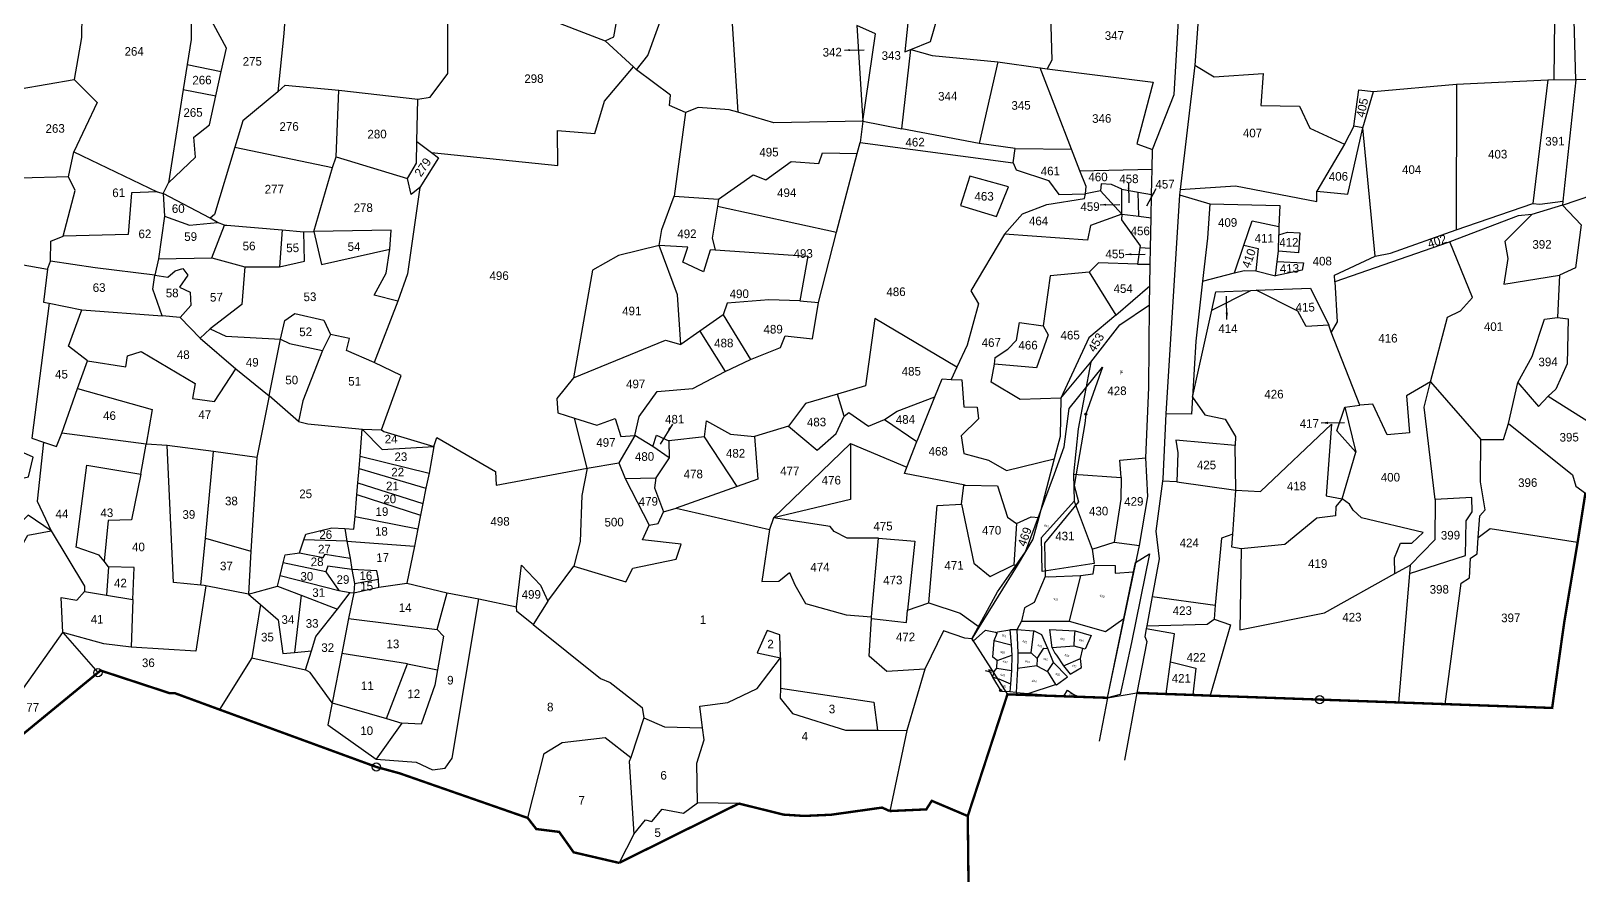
# Model space of a CAD drawing. Header units: metres. Extents: x 274536 to 279488, y 2074615 to 2078106.
# Drawn here: x 276534 to 277833, y 2075064 to 2075779 of the extents above; entities that cross this region are included whole.
import ezdxf
from ezdxf.enums import TextEntityAlignment as Align

# ---------------------------------------------------------------- set-up
doc = ezdxf.new("R2010")
doc.units = ezdxf.units.M
doc.linetypes.add('DIVIDE', pattern=[1.25, 0.5, -0.25, 0, -0.25, 0, -0.25])
for name, color, linetype in [('OFF', 1, 'Continuous'), ('POLY_PARCEL', 6, 'Continuous'), ('POLY_ROAD', 30, 'Continuous'), ('SYM_ARROW', 1, 'Continuous'), ('SYM_STONE', 1, 'Continuous'), ('TEXT_MAPOUT', 7, 'Continuous'), ('TEXT_PARCEL', 7, 'Continuous'), ('V_BOUND_LINE', 7, 'Continuous'), ('V_DIVIDE_LINE', 7, 'DIVIDE')]:
    doc.layers.add(name, color=color, linetype=linetype)
doc.styles.get("Standard").update_dxf_attribs({"font": 'simplex.shx'})
doc.styles.add('TEXT_MAP', font='', dxfattribs={"height": 1.8})
doc.styles.get('TEXT_MAP').set_extended_font_data('Kruti Dev 050')
doc.dimstyles.get("Standard").update_dxf_attribs({"dimtxt": 0.18, "dimasz": 0.18, "dimexe": 0.18, "dimexo": 0.0625, "dimgap": 0.09, "dimtad": 0, "dimtih": 1, "dimtoh": 1, "dimdec": 4, "dimzin": 0, "dimdsep": 46, "dimtxsty": 'Standard', "dimcen": 0.09, "dimadec": 0, "dimazin": 0, "dimtfac": 1, "dimtdec": 4, "dimtofl": 0, "dimtmove": 0, "dimatfit": 3, "dimfxl": 1, "dimtolj": 1, "dimtzin": 0, "dimarcsym": 0})

# ---------------------------------------------------------------- blocks, each defined once
blk = doc.blocks.new('STONE')
blk.add_circle((0, 0), 0.851)
blk = doc.blocks.new('TEXTARROW')
blk.add_leader([(0.04, -0.01), (8.68, -0.01)], dimstyle='Standard', override={"dimtxt": 2.5, "dimasz": 2.5, "dimexe": 1.25, "dimexo": 0.625, "dimgap": 0.625, "dimtad": 1, "dimtih": 0, "dimtoh": 0, "dimzin": 8, "dimcen": 2.5, "dimtofl": 1})

msp = doc.modelspace()

# ---------------------------------------------------------------- linework, layer by layer
at = {"layer": 'OFF'}
for points in [[(277461.1, 2075333.1), (277473, 2075340.5)], [(277426.6, 2075330.9), (277444.2, 2075330.5)], [(277361.6, 2075276.5), (277355.6, 2075276.7)], [(277437.7, 2075219.6), (277462.2, 2075223.7)], [(277448.4, 2075222.4), (277437.7, 2075219.6)]]:
    msp.add_lwpolyline(points, dxfattribs=at)
at = {"layer": 'POLY_PARCEL'}
for points in [[(277830.6, 2075738), (277826.4, 2075888.1), (277810.3, 2075924.8), (277811.7, 2075929.3)], [(278004.1, 2075897.7), (277987.8, 2075823.3), (277971.6, 2075821.5), (277982.6, 2075741.3), (277830.6, 2075738)], [(277272.6, 2075763.5), (277289, 2075770.1), (277294.6, 2075789.5), (277308, 2075792.4), (277311.3, 2075802.1), (277262.3, 2075853.5), (277275.6, 2075892.8)], [(276654.6, 2075871.7), (276653, 2075811), (276660.5, 2075789.7), (276668.8, 2075787.1), (276668.7, 2075771.9), (276665.4, 2075750.9)], [(276758, 2075883.5), (276747, 2075785.1), (276746.7, 2075776.8), (276741.6, 2075727.8)], [(277178.7, 2075879.8), (277194, 2075870.4), (277172.1, 2075828.7), (277162.2, 2075821.4), (277141.8, 2075825.2), (277122.2, 2075793.9), (277127.5, 2075710.8)], [(277387.5, 2075869.5), (277390.8, 2075754.5), (277387.1, 2075747.2)], [(277016.3, 2075770.6), (277023.5, 2075774.1), (277027.3, 2075795.9), (277033.2, 2075817.4), (277046, 2075843.8), (277045.9, 2075847.5)], [(277042.5, 2075746.5), (277052, 2075758.3), (277065.9, 2075797.1), (277083.9, 2075844.8)], [(277681.8, 2075839.8), (277813.2, 2075839.8), (277812.2, 2075738.4)], [(277235.5, 2075819), (277271.7, 2075801.9), (277267.7, 2075761.5), (277272.6, 2075763.5)], [(276694.1, 2075745), (276698.5, 2075764.6), (276675.5, 2075807.2)], [(276858.9, 2075721.9), (276869.3, 2075723.4), (276884.2, 2075743.3), (276884.1, 2075810.2)], [(276884.1, 2075810.2), (276960.3, 2075792.3), (277016.3, 2075770.6)], [(276577.2, 2075793.1), (276576.8, 2075773.4), (276570.8, 2075738.4)], [(277232.3, 2075703.2), (277243, 2075776.5), (277227.4, 2075783.5)], [(277227.4, 2075783.5), (277232.3, 2075703.2)], [(277040, 2075748.8), (277016.3, 2075770.6)], [(277265.2, 2075696.8), (277272.6, 2075763.5)], [(277272.6, 2075763.5), (277290.5, 2075758.5), (277345.5, 2075753.1)], [(276665.4, 2075750.9), (276662.1, 2075729.8)], [(276665.4, 2075750.9), (276694.1, 2075745)], [(276689.6, 2075724.5), (276694.1, 2075745)], [(276870.5, 2075677.1), (276976.6, 2075666.2), (276976.2, 2075695.5), (277007.6, 2075693.1), (277015.5, 2075720.1), (277040, 2075748.8)], [(277042.5, 2075746.5), (277040, 2075748.8)], [(277083.7, 2075710.5), (277070.2, 2075716.5), (277071.1, 2075725.2), (277042.5, 2075746.5)], [(277345.5, 2075753.1), (277329.9, 2075684.6)], [(277345.5, 2075753.1), (277381.1, 2075748)], [(277381.1, 2075748), (277387.1, 2075747.2)], [(277407.3, 2075679.9), (277381.1, 2075748)], [(277387.1, 2075747.2), (277475.9, 2075736), (277462.2, 2075684.4), (277475.3, 2075679.5)], [(277510.8, 2075750.3), (277527.1, 2075740.5), (277568.2, 2075743.3), (277566.4, 2075716.6), (277598.7, 2075715.9), (277607.5, 2075697.5), (277636.4, 2075684.1)], [(276525.2, 2075715.3), (276525.4, 2075730.5), (276570.8, 2075738.4)], [(276570.8, 2075738.4), (276590, 2075719), (276570.3, 2075677.7)], [(276662.1, 2075729.8), (276649.7, 2075651.5)], [(276662.1, 2075729.8), (276689.6, 2075724.5)], [(276741.6, 2075727.8), (276712.2, 2075703.7), (276705.5, 2075681.6)], [(276741.6, 2075727.8), (276747.7, 2075733.4), (276792.6, 2075729.2)], [(276790.6, 2075673.4), (276792.6, 2075729.2)], [(276792.6, 2075729.2), (276858.9, 2075721.9)], [(277644.4, 2075699.1), (277648.4, 2075729.5), (277660.7, 2075728.2)], [(277651.8, 2075697.7), (277660.7, 2075728.2)], [(277660.7, 2075728.2), (277730.4, 2075734.4)], [(277730.4, 2075734.4), (277730.3, 2075612.3)], [(277730.4, 2075734.4), (277807.2, 2075738.1)], [(277807.2, 2075738.1), (277794.6, 2075634.4)], [(277807.2, 2075738.1), (277812.2, 2075738.4)], [(277812.2, 2075738.4), (277830.6, 2075738)], [(277830.6, 2075738), (277819.7, 2075636.1)], [(276649.7, 2075651.5), (276672.5, 2075673.2), (276671.2, 2075689.8), (276684.2, 2075700.3), (276689.6, 2075724.5)], [(276858.3, 2075686.2), (276858.9, 2075721.9)], [(277083.7, 2075710.5), (277074, 2075640.5)], [(277127.5, 2075710.8), (277120.3, 2075712.7), (277094.3, 2075714.8), (277083.7, 2075710.5)], [(277232.3, 2075703.2), (277157.8, 2075701.8), (277127.5, 2075710.8)], [(277232.3, 2075703.2), (277230.1, 2075685.3)], [(277232.3, 2075703.2), (277265.2, 2075696.8)], [(277329.9, 2075684.6), (277265.2, 2075696.8)], [(277613.2, 2075644.5), (277639.3, 2075642.2), (277651.8, 2075697.7)], [(277644.4, 2075699.1), (277636.4, 2075684.1)], [(277651.8, 2075697.7), (277644.4, 2075699.1)], [(277662.3, 2075590.2), (277651.8, 2075697.7)], [(276566, 2075656.7), (276570.3, 2075677.7)], [(276570.3, 2075677.7), (276640.3, 2075644), (276645.4, 2075642.7)], [(276705.5, 2075681.6), (276688.4, 2075625.1), (276684.7, 2075622)], [(276705.5, 2075681.6), (276787.3, 2075664.4)], [(276850.2, 2075655.3), (276857.9, 2075668.2), (276858.3, 2075686.2)], [(276858.3, 2075686.2), (276870.5, 2075677.1)], [(276870.5, 2075677.1), (276876.4, 2075672.7), (276860.6, 2075647.6)], [(277111.3, 2075638), (277140.3, 2075658.4), (277151.1, 2075654), (277172.3, 2075669.5), (277195.4, 2075667.8), (277198.4, 2075676.8), (277227.7, 2075676.2)], [(277210.2, 2075610.3), (277227.7, 2075676.2)], [(277227.7, 2075676.2), (277230.1, 2075685.3)], [(277230.1, 2075685.3), (277358.4, 2075668.4)], [(277360.3, 2075680.5), (277329.9, 2075684.6)], [(277358.4, 2075668.4), (277360.3, 2075680.5)], [(277360.3, 2075680.5), (277407.3, 2075679.9)], [(277414.5, 2075661.6), (277407.3, 2075679.9)], [(277636.4, 2075684.1), (277613.2, 2075644.5)], [(276771.7, 2075610.8), (276787.3, 2075664.4)], [(276787.3, 2075664.4), (276790.6, 2075673.4)], [(276790.6, 2075673.4), (276850.2, 2075655.3)], [(277358.4, 2075668.4), (277361.1, 2075662.4), (277388.1, 2075653.5), (277396.9, 2075641.9), (277419.3, 2075642.5)], [(277414.5, 2075661.6), (277475, 2075663)], [(276566, 2075656.7), (276525.3, 2075655.4), (276514.9, 2075659.6)], [(276561.3, 2075606.9), (276571.6, 2075645.1), (276566, 2075656.7)], [(276645.4, 2075642.7), (276649.7, 2075651.5)], [(276860.6, 2075647.6), (276853.4, 2075641.7), (276850.2, 2075655.3)], [(277322, 2075657.1), (277314.4, 2075632.5), (277344.6, 2075623.3), (277354.6, 2075648.2), (277322, 2075657.1)], [(277419.3, 2075642.5), (277419.6, 2075648.4), (277414.5, 2075661.6)], [(277441, 2075650.1), (277432.3, 2075650.7), (277431.7, 2075644.8)], [(277449.6, 2075646.4), (277441, 2075650.1)], [(277819.4, 2075632.8), (277895.7, 2075658.8)], [(276640.3, 2075644), (276618.7, 2075643.2), (276616.1, 2075608.3), (276561.3, 2075606.9)], [(276684.7, 2075622), (276645.4, 2075642.7)], [(276645.4, 2075642.7), (276646.4, 2075623.5)], [(276860.6, 2075647.6), (276850.4, 2075575.2), (276842.1, 2075552.3)], [(277061.5, 2075599), (277063.7, 2075612.5), (277074, 2075640.5)], [(277074, 2075640.5), (277111.3, 2075638)], [(277111.3, 2075638), (277110.3, 2075632.1)], [(277351.1, 2075608.5), (277366.4, 2075625.6), (277386.7, 2075633.5), (277418.3, 2075638.4), (277419.3, 2075642.5)], [(277431.7, 2075644.8), (277419.3, 2075642.5)], [(277431.7, 2075644.8), (277449.6, 2075625.4)], [(277449.6, 2075646.4), (277463.5, 2075643.8)], [(277449.6, 2075625.4), (277449.6, 2075646.4)], [(277463.5, 2075643.8), (277474.6, 2075641.7)], [(277463.8, 2075623.6), (277463.5, 2075643.8)], [(277498.1, 2075641.4), (277523.4, 2075633.9)], [(277498.7, 2075646), (277545.1, 2075649), (277613.2, 2075635.9), (277613.2, 2075644.5)], [(277110.3, 2075632.1), (277105.9, 2075605.1), (277108.4, 2075595.5)], [(277110.3, 2075632.1), (277210.2, 2075610.3)], [(277449.6, 2075625.4), (277423.5, 2075615.7), (277420.9, 2075603.6), (277351.1, 2075608.5)], [(277449.6, 2075625.4), (277449.3, 2075620.6), (277465.1, 2075598.7), (277464.9, 2075597.4)], [(277449.6, 2075625.4), (277463.8, 2075623.6)], [(277523.4, 2075633.9), (277521.6, 2075605.1), (277517.4, 2075569.2)], [(277523.4, 2075633.9), (277582.1, 2075632.5), (277581.5, 2075614.9)], [(277793.6, 2075625.1), (277782.1, 2075623.8), (277724.8, 2075602)], [(277730.3, 2075612.3), (277794.6, 2075634.4)], [(277793.6, 2075625.1), (277770.9, 2075602.3), (277773.4, 2075588.2), (277770.3, 2075566.7), (277817, 2075574.2)], [(277819.4, 2075632.8), (277793.6, 2075625.1)], [(277794.6, 2075634.4), (277800.5, 2075633.7), (277819.7, 2075636.1)], [(277819.4, 2075632.8), (277835.1, 2075616.4), (277830.4, 2075580.3), (277817, 2075574.2)], [(277819.7, 2075636.1), (277819.4, 2075632.8)], [(276646.4, 2075623.5), (276641.4, 2075587.9)], [(276646.4, 2075623.5), (276667.5, 2075616.2), (276690.8, 2075618.4)], [(276690.8, 2075618.4), (276684.7, 2075622)], [(276686.2, 2075588.6), (276696.7, 2075616)], [(276696.7, 2075616), (276690.8, 2075618.4)], [(276696.7, 2075616), (276698.8, 2075616.2), (276745.3, 2075612.3)], [(276745.3, 2075612.3), (276742.9, 2075581.2)], [(276745.3, 2075612.3), (276763.3, 2075610.5)], [(276835.6, 2075596), (276836.6, 2075611.8), (276771.7, 2075610.8)], [(277463.8, 2075623.6), (277474.2, 2075622.2)], [(277552, 2075599.3), (277558.9, 2075619.8), (277581.5, 2075614.9)], [(277581.5, 2075614.9), (277581.3, 2075608)], [(277662.3, 2075590.2), (277675.2, 2075592.6), (277730.3, 2075612.3)], [(276550.9, 2075586), (276551.2, 2075602.7), (276561.3, 2075606.9)], [(276742.9, 2075581.2), (276763.9, 2075586), (276763.3, 2075610.5)], [(276763.3, 2075610.5), (276771.7, 2075610.8)], [(276771.7, 2075610.8), (276778.2, 2075583.1), (276835.6, 2075596)], [(277061.5, 2075599), (277027.4, 2075590.7), (277005.5, 2075578.4), (276989.5, 2075488.1)], [(277079.6, 2075515.9), (277076.9, 2075557.6), (277061.5, 2075599)], [(277108.4, 2075595.5), (277104.3, 2075595.1), (277098.7, 2075576.8), (277081.3, 2075585.1), (277085.6, 2075597.6), (277061.5, 2075599)], [(277195.1, 2075551.2), (277210.2, 2075610.3)], [(277351.1, 2075608.5), (277323.1, 2075561.1), (277329.4, 2075550.1), (277319.9, 2075515.5), (277311.3, 2075497.1)], [(277544.2, 2075576), (277552, 2075599.3)], [(277552, 2075599.3), (277564, 2075596.4), (277562.1, 2075577.9)], [(277581.3, 2075608), (277588.7, 2075610.3), (277599.1, 2075609.7), (277597.8, 2075593), (277581.1, 2075594.3)], [(277581.1, 2075594.3), (277581.3, 2075608)], [(277724.8, 2075602), (277723.4, 2075601.5), (277628.4, 2075568.6)], [(277708.7, 2075484.8), (277722.8, 2075538.9), (277733.9, 2075544.2), (277743.8, 2075555.5), (277724.8, 2075602)], [(276548.4, 2075579.2), (276550.9, 2075586)], [(276638.4, 2075574.1), (276588.3, 2075580.2), (276550.9, 2075586)], [(276641.4, 2075587.9), (276638.4, 2075574.1)], [(276641.4, 2075587.9), (276686.2, 2075588.6)], [(276686.2, 2075588.6), (276713.9, 2075581.1)], [(276842.1, 2075552.3), (276822.4, 2075557.5), (276832.5, 2075575.9), (276835.6, 2075596)], [(277108.4, 2075595.5), (277186.1, 2075590.1), (277179.4, 2075552.5)], [(277464.9, 2075597.4), (277462.9, 2075583.5)], [(277464.9, 2075597.4), (277473.7, 2075596.8)], [(277580, 2075585.5), (277602.1, 2075584.4), (277601, 2075578.4), (277578.5, 2075573.6)], [(277578.5, 2075573.6), (277580, 2075585.5)], [(277580, 2075585.5), (277581.1, 2075594.3)], [(277628.4, 2075568.6), (277628, 2075574.2), (277662.3, 2075590.2)], [(276524.9, 2075583.4), (276548.4, 2075579.2)], [(276548.4, 2075579.2), (276544.8, 2075551.6), (276549.7, 2075550.6)], [(276644.5, 2075540.1), (276636.6, 2075562.4), (276638.4, 2075574.1)], [(276638.4, 2075574.1), (276649.2, 2075572.6), (276655.3, 2075577.9), (276661.8, 2075579.7), (276666.1, 2075574.2), (276659, 2075564.1), (276668, 2075559.8), (276668.5, 2075548.8), (276659.7, 2075538.6)], [(276713.9, 2075581.1), (276711.3, 2075549.4), (276684.7, 2075529)], [(276713.9, 2075581.1), (276742.9, 2075581.2)], [(277422.3, 2075576.7), (277389.6, 2075573.5), (277383.6, 2075531.7)], [(277462.9, 2075583.5), (277430.1, 2075584.4), (277422.3, 2075576.7)], [(277422.3, 2075576.7), (277444.6, 2075540.5)], [(277462.9, 2075583.5), (277473.5, 2075583.3)], [(277517.4, 2075569.2), (277544.2, 2075576)], [(277544.2, 2075576), (277552.4, 2075578.1), (277562.1, 2075577.9)], [(277562.1, 2075577.9), (277578.5, 2075573.6)], [(277817, 2075574.2), (277815.1, 2075538.5)], [(277444.6, 2075540.5), (277473.2, 2075565.3)], [(277517.4, 2075569.2), (277511.7, 2075518.9), (277508.9, 2075471.7)], [(277525.1, 2075544.8), (277557.8, 2075561.4)], [(277525.1, 2075544.8), (277528.5, 2075560.3), (277557.8, 2075561.4)], [(277557.8, 2075561.4), (277562.3, 2075561.6)], [(277562.3, 2075561.6), (277607.9, 2075563.3), (277623.2, 2075532.3)], [(277623.2, 2075532.3), (277604.3, 2075531), (277597.4, 2075543.9), (277562.3, 2075561.6)], [(277628.4, 2075568.6), (277630.2, 2075535), (277625.2, 2075526.4)], [(276549.7, 2075550.6), (276535.2, 2075437.3), (276545, 2075434.1)], [(276549.7, 2075550.6), (276577.1, 2075545.1)], [(276842.1, 2075552.3), (276822.4, 2075500.9)], [(277179.4, 2075552.5), (277153.5, 2075553.5), (277118.4, 2075550.6), (277115.1, 2075540.9)], [(277138.1, 2075503.5), (277163.2, 2075513.5), (277167.2, 2075523.2), (277190, 2075520.8), (277195.1, 2075551.2)], [(277179.4, 2075552.5), (277195.1, 2075551.2)], [(277423.7, 2075501.1), (277448.1, 2075532.4), (277472.9, 2075549.3)], [(276581.8, 2075502.4), (276565.8, 2075514.5), (276577.1, 2075545.1)], [(276577.1, 2075545.1), (276644.5, 2075540.1)], [(276659.7, 2075538.6), (276644.5, 2075540.1)], [(276676.5, 2075521.3), (276659.7, 2075538.6)], [(276743.8, 2075520.5), (276747.3, 2075536.1), (276755.9, 2075542), (276780.1, 2075536.5), (276785.8, 2075524.5)], [(277115.1, 2075540.9), (277095.5, 2075527.2)], [(277115.1, 2075540.9), (277138.1, 2075503.5)], [(277311.3, 2075497.1), (277242.3, 2075537.9), (277234.5, 2075481.2), (277211.2, 2075474.3)], [(277342.7, 2075499.6), (277343.3, 2075505.1), (277353.9, 2075512.1), (277361.4, 2075519.5), (277363.9, 2075534.4), (277383.6, 2075531.7)], [(277444.6, 2075540.5), (277422, 2075521.7), (277398.6, 2075471.1)], [(277508.9, 2075471.7), (277525.1, 2075544.8)], [(277781.9, 2075484.1), (277793.8, 2075505.8), (277804.2, 2075537.1), (277815.1, 2075538.5)], [(277815.1, 2075538.5), (277824.2, 2075537.4), (277823.2, 2075499.8), (277813.9, 2075478.6), (277807.3, 2075472.6)], [(276684.7, 2075529), (276676.5, 2075521.3)], [(276676.5, 2075521.3), (276706.2, 2075495.5)], [(276684.7, 2075529), (276697.8, 2075523), (276743.8, 2075520.5)], [(276734.4, 2075472.8), (276743.8, 2075520.5)], [(276743.8, 2075520.5), (276751.4, 2075516.8), (276779.1, 2075511)], [(276785.8, 2075524.5), (276779.1, 2075511)], [(276822.4, 2075500.9), (276799.1, 2075510.9), (276801.7, 2075521), (276785.8, 2075524.5)], [(277095.5, 2075527.2), (277079.6, 2075515.9)], [(277095.5, 2075527.2), (277116.9, 2075493.2)], [(277383.6, 2075531.7), (277387.9, 2075524), (277378.2, 2075496.3), (277342.7, 2075499.6)], [(277625.2, 2075526.4), (277623.2, 2075532.3)], [(277649.4, 2075465), (277625.2, 2075526.4)], [(276581.8, 2075502.4), (276614, 2075497.3), (276615.3, 2075506.6), (276626.9, 2075510.2), (276672.2, 2075483.3), (276669.9, 2075470.8), (276688.3, 2075468.3), (276706.2, 2075495.5)], [(276779.1, 2075511), (276762.4, 2075468.7), (276758.9, 2075451.4)], [(276989.5, 2075488.1), (277066.7, 2075519.6), (277079.6, 2075515.9)], [(276573.6, 2075479.2), (276581.8, 2075502.4)], [(276706.2, 2075495.5), (276734.4, 2075472.8)], [(276828.4, 2075444.5), (276844.9, 2075489.9), (276822.4, 2075500.9)], [(277116.9, 2075493.2), (277138.1, 2075503.5)], [(277311.3, 2075497.1), (277306.5, 2075486.7)], [(277398.6, 2075471.1), (277364.5, 2075469.9), (277340.1, 2075484.4), (277342.7, 2075499.6)], [(277405.6, 2075462.3), (277433.5, 2075497), (277419.5, 2075457.5), (277418.7, 2075449.8), (277409.8, 2075397.8), (277413.2, 2075384), (277384.7, 2075349.4), (277385.4, 2075321.4)], [(277398.6, 2075471.1), (277423.7, 2075501.1)], [(277423.7, 2075501.1), (277413.1, 2075445.3), (277409.2, 2075407.3)], [(276989.5, 2075488.1), (276975.6, 2075470.7), (276976.5, 2075458.6), (276990.4, 2075454.3)], [(277041, 2075439.7), (277044.6, 2075455.6), (277059.8, 2075476.5), (277089.8, 2075479), (277116.9, 2075493.2)], [(277292.9, 2075472), (277298.9, 2075487.1), (277306.5, 2075486.7)], [(277306.5, 2075486.7), (277315.5, 2075486.3), (277317.2, 2075463.6), (277328.2, 2075463.4), (277329.4, 2075453.7), (277314.8, 2075439.4), (277317.1, 2075424.6), (277337.8, 2075419), (277352.8, 2075410.3), (277393, 2075420.2)], [(277708.7, 2075484.8), (277688.4, 2075473), (277691.1, 2075441.8), (277672.2, 2075440.1), (277660.3, 2075465.9), (277649.4, 2075465)], [(277712.6, 2075385.9), (277703.4, 2075463.5), (277708.7, 2075484.8)], [(277708.7, 2075484.8), (277750.9, 2075436.4)], [(277774.1, 2075449.7), (277781.9, 2075484.1)], [(277781.9, 2075484.1), (277799.3, 2075463.9), (277807.3, 2075472.6)], [(276560.3, 2075441.7), (276573.6, 2075479.2)], [(276573.6, 2075479.2), (276636.2, 2075461.4), (276631, 2075432.5)], [(276734.4, 2075472.8), (276723.8, 2075421.3)], [(276758.9, 2075451.4), (276734.4, 2075472.8)], [(277211.2, 2075474.3), (277184.3, 2075466.4), (277170, 2075447.4)], [(277216.8, 2075456), (277211.2, 2075474.3)], [(277250.6, 2075453), (277261.2, 2075460), (277292.9, 2075472)], [(277277.8, 2075434.5), (277278.3, 2075435.8), (277292.9, 2075472)], [(277398.6, 2075471.1), (277397.9, 2075438.8), (277393, 2075420.2)], [(277508.9, 2075471.7), (277508.1, 2075457.6), (277486.5, 2075457.8)], [(277508.9, 2075471.7), (277519.2, 2075456.9), (277536.3, 2075453.4), (277545.1, 2075438.7), (277544.8, 2075431.2)], [(277807.3, 2075472.6), (277876.2, 2075429.2)], [(276551.3, 2075359.6), (276532, 2075372.8), (276520.9, 2075361.8), (276515.3, 2075362.1), (276516.4, 2075365.9), (276520.4, 2075374.2), (276518.9, 2075401.8), (276532.3, 2075405), (276536.2, 2075421.5), (276520.7, 2075428.4), (276510.2, 2075462.1)], [(277170, 2075447.4), (277194.1, 2075427.4), (277210.1, 2075441.4), (277216.8, 2075456)], [(277216.8, 2075456), (277220.5, 2075458.8), (277237.2, 2075447.6), (277250.6, 2075453)], [(277324.9, 2075267), (277323.7, 2075269.2), (277345.4, 2075308.6), (277368.9, 2075342.1), (277393.2, 2075407.6), (277401.3, 2075430.2), (277405.6, 2075462.3)], [(277645.9, 2075425.6), (277630, 2075443.6), (277636.8, 2075463.3)], [(277636.8, 2075463.3), (277649.4, 2075465)], [(277636.8, 2075463.3), (277645.9, 2075425.6)], [(276758.9, 2075451.4), (276766.8, 2075449.4), (276812.4, 2075444.9)], [(276810.5, 2075422.2), (276812.4, 2075444.9)], [(276812.4, 2075444.9), (276829, 2075428), (276872.3, 2075430.4)], [(276812.4, 2075444.9), (276828.4, 2075444.5)], [(276828.4, 2075444.5), (276830.6, 2075443), (276872.3, 2075430.4)], [(276990.4, 2075454.3), (277009.1, 2075448.4), (277024.5, 2075453.8), (277029.2, 2075438.7), (277041, 2075439.7)], [(277001.2, 2075412.2), (276990.4, 2075454.3)], [(277099.4, 2075438.5), (277101.2, 2075451.9), (277121.4, 2075440.8), (277141.4, 2075438.7)], [(277170, 2075447.4), (277141.4, 2075438.7)], [(277250.6, 2075453), (277277.8, 2075434.5)], [(277545.3, 2075393.8), (277566.1, 2075392.6), (277625.5, 2075449.1), (277621.1, 2075388.9), (277634.5, 2075386.5)], [(277750.9, 2075436.4), (277769.9, 2075436.3), (277774.1, 2075449.7)], [(277774.1, 2075449.7), (277827.8, 2075406.7), (277830.6, 2075397), (277838.6, 2075391.4)], [(276545, 2075434.1), (276539.7, 2075384.5), (276551.3, 2075359.6)], [(276545, 2075434.1), (276555.9, 2075430.5), (276560.3, 2075441.7)], [(276631, 2075432.5), (276560.3, 2075441.7)], [(276626.6, 2075407.1), (276631, 2075432.5)], [(276648.8, 2075431.3), (276631, 2075432.5)], [(276677, 2075314.1), (276653.9, 2075316.2), (276648.8, 2075431.3)], [(276687.7, 2075426.3), (276648.8, 2075431.3)], [(276872.3, 2075430.4), (276868.4, 2075408.1)], [(276872.3, 2075430.4), (276874.9, 2075438), (276924.3, 2075409.4), (276924.8, 2075398), (277001.2, 2075412.2)], [(277041, 2075439.7), (277027.6, 2075416.8)], [(277056.3, 2075430.3), (277041, 2075439.7)], [(277056.3, 2075430.3), (277059.3, 2075440), (277069.7, 2075435.3)], [(277069.9, 2075420.8), (277056.3, 2075430.3)], [(277099.4, 2075438.5), (277069.7, 2075435.3)], [(277069.7, 2075435.3), (277069.9, 2075420.8)], [(277126.9, 2075396.8), (277099.4, 2075438.5)], [(277141.4, 2075438.7), (277144.4, 2075402.9), (277126.9, 2075396.8)], [(277221.9, 2075432.9), (277221.9, 2075386), (277157.3, 2075370.5)], [(277157.3, 2075370.5), (277221.9, 2075432.9)], [(277221.9, 2075432.9), (277269.4, 2075413)], [(277269.4, 2075413), (277277.8, 2075434.5)], [(277544.8, 2075431.2), (277495, 2075435.7), (277496.6, 2075425), (277495.9, 2075400.9)], [(277545.3, 2075393.8), (277544.8, 2075431.2)], [(277748.7, 2075354.2), (277750, 2075372.2), (277754.4, 2075377.4), (277750.7, 2075400.7), (277750.9, 2075436.4)], [(276680.8, 2075353.6), (276687.7, 2075426.3)], [(276723.8, 2075421.3), (276687.7, 2075426.3)], [(276723.8, 2075421.3), (276719, 2075342.6)], [(276809.7, 2075411.9), (276810.5, 2075422.2)], [(276810.5, 2075422.2), (276868.4, 2075408.1)], [(277001.2, 2075412.2), (277027.6, 2075416.8)], [(277027.6, 2075416.8), (277032.9, 2075403.7)], [(277069.9, 2075420.8), (277058.8, 2075404.1)], [(277393, 2075420.2), (277379.9, 2075370.9)], [(277449.2, 2075404.4), (277448, 2075418.9), (277469.9, 2075420.8)], [(277634.5, 2075386.5), (277645.9, 2075425.6)], [(276595.7, 2075334.1), (276591.6, 2075339.3), (276572.4, 2075346.1), (276581.2, 2075414.7), (276626.6, 2075407.1)], [(276626.6, 2075407.1), (276618.9, 2075368.8), (276599.1, 2075368.2), (276595.7, 2075334.1)], [(276808.7, 2075399.8), (276809.7, 2075411.9)], [(276809.7, 2075411.9), (276865.8, 2075395.5)], [(276868.4, 2075408.1), (276865.8, 2075395.5)], [(277001.2, 2075412.2), (276996.6, 2075389.4), (276995.1, 2075350.7), (276989.9, 2075330)], [(277032.9, 2075403.7), (277058.8, 2075404.1)], [(277032.9, 2075403.7), (277053.1, 2075364.4)], [(277058.8, 2075404.1), (277057.5, 2075395.8), (277065.1, 2075375.6)], [(277318.1, 2075398), (277267.3, 2075407.7), (277269.4, 2075413)], [(277409.2, 2075407.3), (277449.2, 2075404.4)], [(277409.2, 2075407.3), (277409.8, 2075384.5)], [(277449.2, 2075404.4), (277448.8, 2075386.1), (277443.1, 2075350.2)], [(276806.3, 2075371.6), (276807.8, 2075390.1)], [(276807.8, 2075390.1), (276808.7, 2075399.8)], [(276807.8, 2075390.1), (276861.3, 2075372.8)], [(276808.7, 2075399.8), (276863.3, 2075382.7)], [(276865.8, 2075395.5), (276863.3, 2075382.7)], [(277126.9, 2075396.8), (277075.7, 2075378.8)], [(277315.2, 2075382), (277317.1, 2075398), (277318.1, 2075398)], [(277318.1, 2075398), (277345.4, 2075397.4), (277353.7, 2075371), (277361.3, 2075365.9)], [(277495.9, 2075400.9), (277483.7, 2075401.3)], [(277495.9, 2075400.9), (277545.3, 2075393.8)], [(277542.7, 2075356.9), (277545.3, 2075393.8)], [(276863.3, 2075382.7), (276861.3, 2075372.8)], [(277065.1, 2075375.6), (277075.7, 2075378.8)], [(277075.7, 2075378.8), (277154, 2075360.8)], [(277287.7, 2075299.2), (277294.8, 2075381), (277315.2, 2075382)], [(277315.2, 2075382), (277325.5, 2075332.5), (277339.1, 2075321.3), (277359, 2075331.2)], [(277424.9, 2075344.4), (277426.4, 2075332.4), (277382.7, 2075325.5), (277382.3, 2075354.2), (277409.8, 2075384.5)], [(277409.8, 2075384.5), (277424.9, 2075344.4)], [(277634.5, 2075386.5), (277629.1, 2075380.1), (277628.8, 2075372.3), (277613.2, 2075370.2), (277586.4, 2075348.3), (277549.7, 2075344.5)], [(277678.6, 2075323.9), (277678.4, 2075336.9), (277683.4, 2075349.2), (277693.1, 2075349.4), (277702.6, 2075358.4), (277650.8, 2075370.6), (277643.7, 2075376.9), (277640.6, 2075382), (277634.5, 2075386.5)], [(277690.9, 2075323.9), (277738.1, 2075339.1), (277738.5, 2075368.1), (277743.6, 2075375.6), (277743.4, 2075387.5), (277712.6, 2075385.9)], [(277712.6, 2075385.9), (277712.4, 2075352.2), (277691.5, 2075331)], [(276797.8, 2075361.6), (276805.4, 2075361.1), (276806.3, 2075371.6)], [(276806.3, 2075371.6), (276859, 2075361.3)], [(276861.3, 2075372.8), (276859, 2075361.3)], [(276989.9, 2075330), (277033.5, 2075316.8), (277039.3, 2075328.3), (277075.7, 2075336), (277080, 2075348.5), (277047.5, 2075352.2), (277053.1, 2075364.4)], [(277053.1, 2075364.4), (277060.7, 2075365.8), (277065.1, 2075375.6)], [(277157.3, 2075370.5), (277154, 2075360.8)], [(277245.5, 2075353.4), (277219.3, 2075353.4), (277208.2, 2075359.1), (277205, 2075363.2), (277157.3, 2075370.5)], [(277361.3, 2075365.9), (277359, 2075331.2)], [(277361.3, 2075365.9), (277373.7, 2075371.3), (277379.9, 2075370.9)], [(277379.9, 2075370.9), (277375, 2075352.6), (277361.8, 2075330.7)], [(276528.2, 2075349.6), (276531.9, 2075356), (276551.3, 2075359.6)], [(276551.3, 2075359.6), (276579.2, 2075313.3), (276579.3, 2075308.9)], [(276677, 2075314.1), (276680.8, 2075353.6)], [(276680.8, 2075353.6), (276719, 2075342.6)], [(276759.7, 2075341.1), (276763.4, 2075352)], [(276763.4, 2075352), (276765.1, 2075356.8), (276786.8, 2075362.3), (276797.8, 2075361.6)], [(276799.3, 2075351.1), (276763.4, 2075352)], [(276797.8, 2075361.6), (276799.3, 2075351.1)], [(276859, 2075361.3), (276856.1, 2075346.7)], [(277154, 2075360.8), (277147.7, 2075317.2), (277161.8, 2075317.4), (277170.7, 2075324.8), (277175.2, 2075314.4)], [(277239.7, 2075287.4), (277245.5, 2075353.4)], [(277245.5, 2075353.4), (277275.9, 2075351.1), (277269.8, 2075293.1)], [(277542.7, 2075356.9), (277533.3, 2075353.5), (277528.1, 2075297.2)], [(277549.7, 2075344.5), (277541.9, 2075345.9), (277542.7, 2075356.9)], [(277721, 2075214.3), (277734.4, 2075315.7), (277741.4, 2075320.3), (277742.3, 2075336.6), (277747.8, 2075340.4), (277748.7, 2075354.2)], [(277748.7, 2075354.2), (277758.6, 2075361.7), (277832.1, 2075350.2)], [(276719, 2075342.6), (276716.8, 2075306.4)], [(276746, 2075332.7), (276747.7, 2075339.6), (276759.7, 2075341.1)], [(276759.7, 2075341.1), (276779.5, 2075337.3), (276781.2, 2075340.1), (276802.3, 2075336.7)], [(276799.3, 2075351.1), (276856.1, 2075346.7)], [(276799.3, 2075351.1), (276802.3, 2075336.7)], [(276856.1, 2075346.7), (276849.9, 2075315.9), (276883.7, 2075307.7)], [(277424.9, 2075344.4), (277443.1, 2075350.2)], [(277443.1, 2075350.2), (277464.4, 2075347.5)], [(277549.7, 2075344.5), (277548.8, 2075276.7), (277619.8, 2075291), (277678.6, 2075323.9)], [(276599.4, 2075329.5), (276595.7, 2075334.1)], [(276599.4, 2075329.5), (276597.7, 2075305.8)], [(276619.8, 2075302.2), (276621.1, 2075328.8), (276599.4, 2075329.5)], [(276743.4, 2075322.3), (276746, 2075332.7)], [(276781.8, 2075325.3), (276746, 2075332.7)], [(276803.7, 2075327.3), (276783.4, 2075330.1), (276781.8, 2075325.3)], [(276781.8, 2075325.3), (276792.6, 2075309.6)], [(276802.3, 2075336.7), (276803.7, 2075327.3)], [(276803.7, 2075327.3), (276805.9, 2075315.4)], [(276826, 2075319), (276824.5, 2075326.2), (276803.7, 2075327.3)], [(276941.7, 2075295.8), (276946, 2075331), (276961.8, 2075314), (276968.2, 2075300.6)], [(276968.2, 2075300.6), (276989.9, 2075330)], [(277361.8, 2075330.7), (277330.1, 2075279.2)], [(277359, 2075331.2), (277361.8, 2075330.7)], [(277415.1, 2075322.3), (277425.7, 2075323.5), (277426.6, 2075330.9)], [(277444.2, 2075330.5), (277444, 2075324.2), (277459.5, 2075325.3)], [(277678.6, 2075323.9), (277691.5, 2075331)], [(277691.5, 2075331), (277690.9, 2075323.9)], [(276681, 2075313.6), (276672.8, 2075258.8), (276618.6, 2075262.2)], [(276681, 2075313.6), (276679.8, 2075313.9), (276677, 2075314.1)], [(276716.8, 2075306.4), (276681, 2075313.6)], [(276716.8, 2075306.4), (276741.2, 2075313.3)], [(276741.2, 2075313.3), (276743.4, 2075322.3)], [(276741.2, 2075313.3), (276761.1, 2075305.7)], [(276743.4, 2075322.3), (276792.6, 2075309.6)], [(276805.4, 2075307.6), (276826.4, 2075312.5), (276826, 2075319)], [(276805.9, 2075315.4), (276805.4, 2075307.6)], [(276805.9, 2075315.4), (276826, 2075319)], [(276826.4, 2075312.5), (276849.9, 2075315.9)], [(277175.2, 2075314.4), (277184.2, 2075298.8), (277218.5, 2075289.3), (277239.7, 2075287.4)], [(277385.4, 2075321.4), (277376, 2075299.5), (277367.9, 2075295), (277365.4, 2075283.8)], [(277385.4, 2075321.4), (277387.9, 2075321), (277415.1, 2075322.3)], [(277415.1, 2075322.3), (277405.4, 2075283.8)], [(277690.9, 2075323.9), (277681.8, 2075215.7)], [(276561.2, 2075274.5), (276559.7, 2075303.8), (276572.9, 2075301.5), (276579.3, 2075308.9)], [(276579.3, 2075308.9), (276597.7, 2075305.8)], [(276597.7, 2075305.8), (276619.8, 2075302.2)], [(276619.8, 2075302.2), (276618.6, 2075262.2)], [(276716.8, 2075306.4), (276727.1, 2075297.9)], [(276761.1, 2075305.7), (276755.4, 2075257.7)], [(276761.1, 2075305.7), (276791.5, 2075294)], [(276791.5, 2075294), (276802.1, 2075307.8)], [(276792.6, 2075309.6), (276802.1, 2075307.8)], [(276805.4, 2075307.6), (276800.9, 2075286.2)], [(276802.1, 2075307.8), (276805.4, 2075307.6)], [(276824, 2075168.1), (276857.6, 2075165.7), (276871.4, 2075159.1), (276881.8, 2075160.6), (276887.9, 2075169), (276910.1, 2075302.7)], [(276875.2, 2075276.9), (276883.7, 2075307.7)], [(276883.7, 2075307.7), (276910.1, 2075302.7)], [(276910.1, 2075302.7), (276941.7, 2075295.8)], [(276968.2, 2075300.6), (276955.7, 2075281.1)], [(277269.8, 2075293.1), (277287.7, 2075299.2)], [(277287.7, 2075299.2), (277314, 2075290.6), (277330.1, 2075279.2)], [(277475.2, 2075304.5), (277528.1, 2075297.2)], [(276727.1, 2075297.9), (276719.6, 2075253.1)], [(276727.1, 2075297.9), (276741.8, 2075285.1), (276745.7, 2075256.7), (276755.4, 2075257.7)], [(276769.8, 2075259.1), (276773.4, 2075270.9), (276791.5, 2075294)], [(276800.9, 2075286.2), (276795.2, 2075256.7)], [(276800.9, 2075286.2), (276875.2, 2075276.9)], [(276955.7, 2075281.1), (276942.1, 2075292), (276941.7, 2075295.8)], [(277239.6, 2075286.1), (277269, 2075282.7), (277269.8, 2075293.1)], [(277239.6, 2075286.1), (277239.7, 2075287.4)], [(277528.1, 2075297.2), (277527.1, 2075285.7)], [(276476.9, 2075147.4), (276480.7, 2075213.9), (276484.8, 2075190.8), (276503.1, 2075192.5), (276561.2, 2075274.5)], [(276561.2, 2075274.5), (276590.6, 2075240.7)], [(276618.6, 2075262.2), (276595.5, 2075264.9), (276561.2, 2075274.5)], [(276875.2, 2075276.9), (276880.5, 2075271.3), (276875.5, 2075243.1)], [(276955.7, 2075281.1), (277012.3, 2075235.8), (277020.3, 2075232.5), (277047.2, 2075211.5), (277048.7, 2075202.9)], [(277284.4, 2075243.5), (277252.6, 2075241.8), (277237.6, 2075254.4), (277239.6, 2075286.1)], [(277323.7, 2075269.2), (277317.8, 2075269.5), (277300.1, 2075275.8), (277284.4, 2075243.5)], [(277330.1, 2075279.2), (277323.7, 2075269.2)], [(277324.9, 2075267), (277335.3, 2075276.4), (277343.8, 2075274.8), (277345.1, 2075273.9)], [(277342.6, 2075267.7), (277345.1, 2075273.9)], [(277345.1, 2075273.9), (277345.4, 2075274.9), (277355.6, 2075276.7), (277355.6, 2075276.7)], [(277365.4, 2075283.8), (277361.6, 2075276.5)], [(277375.9, 2075275.4), (277361.6, 2075276.5)], [(277365.4, 2075283.8), (277405.4, 2075283.8)], [(277373.7, 2075257.2), (277375.9, 2075275.4)], [(277387.5, 2075260.9), (277382.6, 2075272.4), (277376.5, 2075275.4), (277375.9, 2075275.4)], [(277391.1, 2075261.4), (277389.2, 2075276.8)], [(277389.2, 2075276.8), (277410.6, 2075275.7)], [(277405.4, 2075283.8), (277435.9, 2075275.3), (277451.4, 2075286)], [(277409.6, 2075263), (277409.9, 2075270.6), (277410.6, 2075275.7)], [(277410.6, 2075275.7), (277423.9, 2075272), (277419, 2075260.5), (277416.9, 2075261)], [(277490.5, 2075249.9), (277493.9, 2075273.3), (277470.2, 2075277.4)], [(277470.7, 2075280), (277521.2, 2075281.5), (277527.1, 2075285.7)], [(277527.1, 2075285.7), (277540.9, 2075280.7), (277523.9, 2075221.4)], [(277323.7, 2075269.2), (277353.7, 2075222.5)], [(277345.1, 2075250.9), (277341.3, 2075253.6), (277342.6, 2075267.7)], [(277342.6, 2075267.7), (277356.8, 2075264)], [(277378.6, 2075252.6), (277384.1, 2075261.3), (277387.5, 2075260.9)], [(277392.4, 2075249.2), (277387.5, 2075260.9)], [(277409.6, 2075263), (277391.1, 2075261.4)], [(277391.1, 2075261.4), (277393.4, 2075257.1), (277394.9, 2075255.4), (277400.8, 2075246.3)], [(277416.9, 2075261), (277409.6, 2075263)], [(277415, 2075252.6), (277416.9, 2075261)], [(276719.6, 2075253.1), (276692.7, 2075209.7)], [(276719.6, 2075253.1), (276764.8, 2075243.2)], [(276755.4, 2075257.7), (276769.8, 2075259.1)], [(276764.8, 2075243.2), (276769.8, 2075259.1)], [(276795.2, 2075256.7), (276787.2, 2075215.4)], [(276850.2, 2075248.1), (276795.2, 2075256.7)], [(276832.6, 2075202.2), (276850.2, 2075248.1)], [(276850.2, 2075248.1), (276875.5, 2075243.1)], [(277097.9, 2075194.4), (277095.6, 2075212.6), (277119, 2075215.6), (277143.7, 2075227.4), (277163.4, 2075253.2)], [(277163.4, 2075253.2), (277163.2, 2075227.6)], [(277344.8, 2075244.6), (277345.1, 2075250.9)], [(277345.1, 2075250.9), (277357.4, 2075255.3)], [(277362.3, 2075257.2), (277373.7, 2075257.2)], [(277373.7, 2075257.2), (277378.6, 2075252.6)], [(277378.6, 2075252.6), (277378.3, 2075246.4)], [(277387.4, 2075241.8), (277392.4, 2075249.2)], [(277394, 2075230.8), (277394.8, 2075230.4), (277404.2, 2075237.1), (277392.4, 2075249.2)], [(277400.8, 2075246.3), (277415, 2075252.6)], [(277400.8, 2075246.3), (277406.3, 2075239.3), (277415.7, 2075244.9), (277415, 2075252.6)], [(277486.8, 2075222.8), (277490.5, 2075249.9)], [(277490.5, 2075249.9), (277511.7, 2075244.6), (277509.1, 2075222)], [(276787.2, 2075215.4), (276768.8, 2075240.7), (276764.8, 2075243.2)], [(276875.5, 2075243.1), (276873.2, 2075230.1), (276861.9, 2075197.6), (276845.7, 2075198.4)], [(277284.4, 2075243.5), (277269.2, 2075192.2)], [(277342.6, 2075241.6), (277338, 2075243)], [(277341.4, 2075236.9), (277338, 2075243)], [(277341.4, 2075236.9), (277342.6, 2075241.6)], [(277341.4, 2075236.9), (277346.4, 2075235.5), (277356.2, 2075231.2)], [(277355.6, 2075224.5), (277348.6, 2075224.8), (277341.4, 2075236.9)], [(277342.6, 2075241.6), (277344.8, 2075244.6)], [(277344.8, 2075244.6), (277357.2, 2075242.4)], [(277378.3, 2075246.4), (277362.2, 2075244.2)], [(277378.3, 2075246.4), (277387.4, 2075241.8)], [(277387.4, 2075241.8), (277394, 2075230.8)], [(277163.2, 2075227.6), (277163.1, 2075219.4), (277173.3, 2075206.4), (277217.7, 2075192.5), (277244.6, 2075192.4)], [(277163.2, 2075227.6), (277241.5, 2075216), (277244.6, 2075192.4)], [(277361, 2075224.1), (277371, 2075223.2)], [(277371, 2075223.2), (277394, 2075230.8)], [(277371, 2075223.2), (277401.1, 2075221)], [(277401.1, 2075221), (277404.2, 2075225.9), (277408.9, 2075222.6), (277412.5, 2075221)], [(276787.2, 2075215.4), (276783.6, 2075196.8), (276824, 2075168.1)], [(276787.2, 2075215.4), (276832.6, 2075202.2)], [(277401.1, 2075221), (277401.4, 2075220.9), (277412.5, 2075221)], [(277412.5, 2075221), (277437.7, 2075219.6)], [(276845.7, 2075198.4), (276824, 2075168.1)], [(276832.6, 2075202.2), (276845.7, 2075198.4)], [(277048.7, 2075202.9), (277037.6, 2075169.6)], [(277048.7, 2075202.9), (277066, 2075195.2), (277097.9, 2075194.4)], [(276951.2, 2075118.8), (276964.9, 2075173), (276980, 2075182.2), (277016.1, 2075186.2), (277037.6, 2075169.6)], [(277093.7, 2075131.5), (277093.2, 2075164.9), (277099.1, 2075184.3), (277097.9, 2075194.4)], [(277244.6, 2075192.4), (277269.2, 2075192.2)], [(277269.2, 2075192.2), (277254.9, 2075124.6)], [(277037.6, 2075169.6), (277036.4, 2075166.2), (277040.1, 2075105.2)], [(277040.1, 2075105.2), (277049.9, 2075117.3), (277055.4, 2075115.7), (277063.9, 2075126.1), (277081.9, 2075122.9), (277093.7, 2075131.5)], [(277128.3, 2075130.9), (277093.7, 2075131.5)], [(277040.1, 2075105.2), (277027.9, 2075081.1)]]:
    msp.add_lwpolyline(points, dxfattribs=at)
msp.add_lwpolyline([(277163.4, 2075253.2), (277162.7, 2075272.5), (277152, 2075276.1), (277143.6, 2075257.4)], close=True, dxfattribs=at)
at = {"layer": 'POLY_ROAD'}
for points in [[(277475.3, 2075679.5), (277493.7, 2075725.8), (277499.7, 2075830.9)], [(277515.5, 2075811.8), (277510.8, 2075750.3)], [(277510.8, 2075750.3), (277498.7, 2075646)], [(277475, 2075663), (277475.3, 2075679.5)], [(277474.6, 2075641.7), (277475, 2075663)], [(277474.2, 2075622.2), (277474.6, 2075641.7)], [(277498.1, 2075641.4), (277486.5, 2075457.8)], [(277498.7, 2075646), (277498.1, 2075641.4)], [(277473.7, 2075596.8), (277474.2, 2075622.2)], [(277473.5, 2075583.3), (277473.7, 2075596.8)], [(277473.2, 2075565.3), (277473.5, 2075583.3)], [(277472.9, 2075549.3), (277472.9, 2075549.7), (277473.2, 2075565.3)], [(277469.9, 2075420.8), (277472.3, 2075479.9), (277472.9, 2075549.3)], [(277486.5, 2075457.8), (277484, 2075403.2), (277483.7, 2075401.3)], [(277464.4, 2075347.5), (277471.6, 2075388.5), (277469.9, 2075420.8)], [(277483.7, 2075401.3), (277478.1, 2075359.5), (277481.1, 2075336.3), (277475.2, 2075304.5)], [(277437.7, 2075219.6), (277464.4, 2075347.5)], [(277473, 2075340.5), (277457.7, 2075266.1), (277448.4, 2075222.4)], [(277451.4, 2075286), (277459.5, 2075325.3)], [(277459.5, 2075325.3), (277461.1, 2075333.1)], [(277475.2, 2075304.5), (277470.7, 2075280)], [(277355.6, 2075276.7), (277356.8, 2075264)], [(277361.6, 2075276.5), (277362.3, 2075257.2)], [(277437.7, 2075219.6), (277451.4, 2075286)], [(277470.2, 2075277.4), (277469, 2075271), (277470.7, 2075266.8), (277462.2, 2075223.7)], [(277470.7, 2075280), (277470.2, 2075277.4)], [(277356.8, 2075264), (277357.4, 2075255.3)], [(277357.4, 2075255.3), (277357.2, 2075242.4)], [(277362.3, 2075257.2), (277362.4, 2075252.4), (277362.2, 2075244.2)], [(277357.2, 2075242.4), (277356.2, 2075231.2)], [(277362.2, 2075244.2), (277361, 2075224.1)], [(277356.2, 2075231.2), (277355.6, 2075224.5)], [(277361, 2075224.1), (277355.6, 2075224.5)], [(277462.2, 2075223.7), (277451.9, 2075167.4)], [(277437.7, 2075219.6), (277430.6, 2075183.2)]]:
    msp.add_lwpolyline(points, dxfattribs=at)
at = {"layer": 'V_BOUND_LINE', "const_width": 2.01}
for points in [[(277838.6, 2075391.4), (277832.1, 2075350.2)], [(277832.1, 2075350.2), (277820.9, 2075283.4), (277810.7, 2075211.1), (277721, 2075214.3)], [(276590.6, 2075240.7), (276476.9, 2075147.4)], [(276692.7, 2075209.7), (276655.1, 2075223.5), (276650.7, 2075223.5), (276592.8, 2075242.5), (276590.6, 2075240.7)], [(277353.7, 2075222.5), (277320.4, 2075120.4), (277290.2, 2075133.2), (277285.6, 2075126), (277254.9, 2075124.6)], [(277437.7, 2075219.6), (277353.7, 2075222.5)], [(277486.8, 2075222.8), (277462.2, 2075223.7)], [(277509.1, 2075222), (277486.8, 2075222.8)], [(277523.9, 2075221.4), (277509.1, 2075222)], [(277681.8, 2075215.7), (277523.9, 2075221.4)], [(276951.2, 2075118.8), (276843.9, 2075156.2), (276824.2, 2075161.6), (276692.7, 2075209.7)], [(277721, 2075214.3), (277681.8, 2075215.7)], [(277128.3, 2075130.9), (277027.9, 2075081.1)], [(277254.9, 2075124.6), (277248.5, 2075127.5), (277205.7, 2075121.5), (277183.1, 2075120.5), (277165.9, 2075121.6), (277128.3, 2075130.9)], [(277027.9, 2075081.1), (276989.7, 2075090), (276977.6, 2075107.1), (276958.4, 2075109.5), (276951.2, 2075118.8)]]:
    msp.add_lwpolyline(points, dxfattribs=at)
at = {"layer": 'V_DIVIDE_LINE', "ltscale": 10, "const_width": 2.01, "flags": 128}
msp.add_lwpolyline([(277320.4, 2075120.4), (277321, 2075065.2)], dxfattribs=at)

# ---------------------------------------------------------------- block references
at = {"layer": 'SYM_ARROW', "color": 7}
for p, xscale, yscale, zscale, rotation in [((277216.8, 2075762.9), 1.906379631549679, 1.906379631549679, 1.906379631549679, 0.8063557665688688), ((277455.3, 2075651.5), 1.906379631549679, 1.906379631549679, 1.906379631549679, 270.8063557665689), ((277478.3, 2075646.5), 1.906379631549679, 1.906379631549679, 1.906379631549679, 241.0759397079098), ((277431.5, 2075633.2), 1.906379631549679, 1.906379631549679, 1.906379631549679, 0.8063557665688688), ((277452.7, 2075591.6), 1.906379631549679, 1.906379631549679, 1.906379631549679, 0.8063557665688688), ((277537.8, 2075536.8), 2.27533558177952, 2.27533558177952, 2.27533558177952, 90.80635576656887), ((277072.6, 2075449.3), 2.27533558177952, 2.27533558177952, 2.27533558177952, 238.7247120881249), ((277616.8, 2075450.2), 2.27533558177952, 2.27533558177952, 2.27533558177952, 0.8063557665688688), ((277335, 2075242.6), 0.6279768872910748, 0.6279768872910748, 0.6279768872910748, 345.2150394802043)]:
    msp.add_blockref('TEXTARROW', p, dxfattribs=dict(at, xscale=xscale, yscale=yscale, zscale=zscale, rotation=rotation))
at = {"layer": 'SYM_STONE'}
for p, xscale, yscale, zscale, rotation in [((277419.5, 2075457.5), 1.001731585665367, 1.001731585665367, 1.001731585665367, 345.2150394802043), ((276590.6, 2075240.7), 4.016944310243483, 4.016944310243483, 4.016944310243483, 0.8063557665688688), ((277348, 2075225.7), 1.001731585665367, 1.001731585665367, 1.001731585665367, 345.2150394802043), ((277615.6, 2075218.1), 4.016944310243483, 4.016944310243483, 4.016944310243483, 0.8063557665688688), ((276824.2, 2075161.6), 4.016944310243483, 4.016944310243483, 4.016944310243483, 0.8063557665688688)]:
    msp.add_blockref('STONE', p, dxfattribs=dict(at, xscale=xscale, yscale=yscale, zscale=zscale, rotation=rotation))

# ---------------------------------------------------------------- texts
at = {"layer": 'TEXT_MAPOUT', "style": 'TEXT_MAP'}
msp.add_text('jk', height=2.5, rotation=9.3134, dxfattribs=at).set_placement((277448.2, 2075491.7))
at = {"layer": 'TEXT_PARCEL', "style": 'TEXT_MAP'}
for s, height, rotation, p in [('347', 7.23, 0.8064, (277443.4, 2075775.2)), ('264', 7.23, 0.8064, (276621, 2075761.9)), ('275', 7.23, 0.8064, (276720.1, 2075753.5)), ('342', 7.23, 0.8064, (277206.7, 2075761.2)), ('343', 7.23, 0.8064, (277256.2, 2075758.4)), ('266', 7.23, 0.8064, (276677.9, 2075737.8)), ('298', 7.23, 0.8064, (276956.4, 2075739)), ('344', 7.23, 0.8064, (277303.6, 2075724.3)), ('345', 7.23, 0.8064, (277365.1, 2075716.6)), ('405', 7.23, 78.2704, (277651.3, 2075714.6)), ('265', 7.23, 0.8064, (276670.4, 2075710.6)), ('276', 7.23, 0.8064, (276751, 2075698.9)), ('346', 7.23, 0.8064, (277432.8, 2075705.6)), ('263', 7.23, 0.8064, (276554.7, 2075697.2)), ('280', 7.23, 0.8064, (276824.8, 2075692.5)), ('462', 7.23, 0.8064, (277276.2, 2075685.7)), ('407', 7.23, 0.8064, (277559.3, 2075693.4)), ('391', 7.23, 0.8064, (277813, 2075686.5)), ('495', 7.23, 0.8064, (277153.6, 2075677.3)), ('403', 7.23, 0.8064, (277765, 2075675.6)), ('279', 7.23, 55.573, (276863.2, 2075664.7)), ('461', 7.23, 0.8064, (277389.7, 2075661.5)), ('404', 7.23, 0.8064, (277692.8, 2075662.7)), ('277', 7.23, 0.8064, (276738.6, 2075646.4)), ('460', 7.23, 0.8064, (277429.7, 2075656.5)), ('458', 7.23, 0.8064, (277455.6, 2075654.9)), ('457', 7.23, 0.8064, (277485.9, 2075650.4)), ('406', 7.23, 0.8064, (277631.4, 2075657)), ('61', 7.23, 0.8064, (276608, 2075643.3)), ('494', 7.23, 0.8064, (277168.5, 2075643.3)), ('463', 7.23, 0.8064, (277334.1, 2075640.3)), ('60', 7.23, 0.8064, (276658, 2075630)), ('278', 7.23, 0.8064, (276813.2, 2075630.7)), ('459', 7.23, 0.8064, (277423, 2075631.6)), ('62', 7.23, 0.8064, (276630, 2075608.8)), ('492', 7.23, 0.8064, (277084.8, 2075608.8)), ('464', 7.23, 0.8064, (277379.8, 2075619.6)), ('456', 7.23, 0.8064, (277465.1, 2075611.2)), ('409', 7.23, 0.8064, (277538.4, 2075618.3)), ('59', 7.23, 0.8064, (276668.4, 2075606.5)), ('56', 7.23, 0.8064, (276717.4, 2075598.6)), ('55', 7.23, 0.8064, (276754, 2075597)), ('54', 7.23, 0.8064, (276805.5, 2075598.1)), ('411', 7.23, 0.8064, (277569.2, 2075605.1)), ('412', 7.23, 0.8064, (277589.8, 2075601.7)), ('402', 7.23, 17.4964, (277714.2, 2075602.6)), ('392', 7.23, 0.8064, (277802.2, 2075600)), ('493', 7.23, 0.8064, (277182.3, 2075592.3)), ('455', 7.23, 0.8064, (277444, 2075591.9)), ('410', 7.23, 70.8124, (277556.2, 2075588.3)), ('408', 7.23, 0.8064, (277617.8, 2075585.9)), ('496', 7.23, 0.8064, (276927.2, 2075573.7)), ('413', 7.23, 0.8064, (277590.3, 2075579.8)), ('63', 7.23, 0.8064, (276591.6, 2075563.7)), ('58', 7.23, 0.8064, (276652.9, 2075559.2)), ('57', 7.23, 0.8064, (276690, 2075555.6)), ('53', 7.23, 0.8064, (276768.5, 2075556)), ('490', 7.23, 0.8064, (277128.7, 2075558.5)), ('486', 7.23, 0.8064, (277260.2, 2075560.2)), ('454', 7.23, 0.8064, (277450.8, 2075562.8)), ('491', 7.23, 0.8064, (277038.5, 2075544.1)), ('415', 7.23, 0.8064, (277603.5, 2075547.2)), ('414', 7.23, 0.8064, (277538.7, 2075529.3)), ('401', 7.23, 0.8064, (277761.5, 2075531)), ('52', 7.23, 0.8064, (276764.9, 2075526.6)), ('488', 7.23, 0.8064, (277115.7, 2075517.2)), ('489', 7.23, 0.8064, (277157.1, 2075528.8)), ('467', 7.23, 0.8064, (277340.1, 2075517.6)), ('465', 7.23, 0.8064, (277406.3, 2075523.8)), ('453', 7.23, 59.4628, (277428, 2075517.7)), ('416', 7.23, 0.8064, (277672.9, 2075521.2)), ('48', 7.23, 0.8064, (276662.2, 2075507.4)), ('466', 7.23, 0.8064, (277371, 2075515.4)), ('45', 7.23, 0.8064, (276560, 2075491)), ('49', 7.23, 0.8064, (276720.1, 2075501)), ('485', 7.23, 0.8064, (277273, 2075493.5)), ('394', 7.23, 0.8064, (277807.3, 2075501.4)), ('50', 7.23, 0.8064, (276753.2, 2075486.2)), ('51', 7.23, 0.8064, (276806, 2075485.1)), ('497', 7.23, 0.8064, (277041.8, 2075482.9)), ('428', 7.23, 0.8064, (277445.6, 2075477.1)), ('426', 7.23, 0.8064, (277577.3, 2075474.3)), ('46', 7.23, 0.8064, (276600.3, 2075456.3)), ('47', 7.23, 0.8064, (276680.3, 2075457.1)), ('481', 7.23, 0.8064, (277074.5, 2075453.3)), ('484', 7.23, 0.8064, (277268.1, 2075453.1)), ('483', 7.23, 0.8064, (277193.5, 2075450.9)), ('417', 7.23, 0.8064, (277607, 2075449.7)), ('24', 7.23, 0.8064, (276836.6, 2075436.7)), ('497', 7.23, 0.8064, (277016.8, 2075433.8)), ('468', 7.23, 0.8064, (277295.6, 2075426.4)), ('395', 7.23, 0.8064, (277825, 2075438.2)), ('23', 7.23, 0.8064, (276844.8, 2075421.8)), ('480', 7.23, 0.8064, (277049.2, 2075422)), ('482', 7.23, 0.8064, (277125.6, 2075424.7)), ('425', 7.23, 0.8064, (277520.7, 2075414.9)), ('22', 7.23, 0.8064, (276842.1, 2075409)), ('478', 7.23, 0.8064, (277090.1, 2075407.3)), ('477', 7.23, 0.8064, (277171.1, 2075409.9)), ('476', 7.23, 0.8064, (277205.9, 2075402.1)), ('400', 7.23, 0.8064, (277675, 2075404.6)), ('396', 7.23, 0.8064, (277790.2, 2075400.1)), ('25', 7.23, 0.8064, (276764.9, 2075390.7)), ('20', 7.23, 0.8064, (276835.4, 2075386.4)), ('21', 7.23, 0.8064, (276837.7, 2075397.4)), ('418', 7.23, 0.8064, (277596.2, 2075397.2)), ('44', 7.23, 0.8064, (276560.4, 2075373.9)), ('43', 7.23, 0.8064, (276598.1, 2075374.8)), ('39', 7.23, 0.8064, (276666.9, 2075373.4)), ('38', 7.23, 0.8064, (276702.6, 2075384.7)), ('19', 7.23, 0.8064, (276828.9, 2075375.8)), ('479', 7.23, 0.8064, (277052.4, 2075384.3)), ('430', 7.23, 0.8064, (277430.2, 2075376.2)), ('429', 7.23, 0.8064, (277459.7, 2075384.3)), ('498', 7.23, 0.8064, (276928, 2075367.6)), ('500', 7.23, 0.8064, (277023.7, 2075367)), ('475', 7.23, 0.8064, (277249.3, 2075363.5)), ('443', 1.8, 345.215, (277386.3, 2075363.8)), ('26', 7.23, 0.8064, (276781.7, 2075356.5)), ('18', 7.23, 0.8064, (276828.4, 2075359.2)), ('470', 7.23, 0.8064, (277340.4, 2075360.1)), ('469', 7.23, 70.5706, (277368.1, 2075354.7)), ('431', 7.23, 0.8064, (277401.9, 2075355.3)), ('424', 7.23, 0.8064, (277506.2, 2075349.6)), ('399', 7.23, 0.8064, (277725.4, 2075356)), ('40', 7.23, 0.8064, (276624.6, 2075346.1)), ('27', 7.23, 0.8064, (276780.6, 2075344.4)), ('17', 7.23, 0.8064, (276829.5, 2075337.3)), ('37', 7.23, 0.8064, (276698.4, 2075330.2)), ('30', 7.23, 0.8064, (276765.9, 2075321.5)), ('28', 7.23, 0.8064, (276774.5, 2075333.7)), ('16', 7.23, 0.8064, (276815.4, 2075322)), ('474', 7.23, 0.8064, (277196.4, 2075329.2)), ('471', 7.23, 0.8064, (277308.9, 2075330.7)), ('419', 7.23, 0.8064, (277614, 2075332.2)), ('42', 7.23, 0.8064, (276609.5, 2075315.9)), ('29', 7.23, 0.8064, (276796.2, 2075318.8)), ('15', 7.23, 0.8064, (276816.1, 2075313.2)), ('473', 7.23, 0.8064, (277257.5, 2075318.3)), ('398', 7.23, 0.8064, (277716, 2075310.6)), ('31', 7.23, 0.8064, (276775.8, 2075307.9)), ('499', 7.23, 0.8064, (276954.2, 2075306.3)), ('432', 1.8, 345.215, (277394.1, 2075302.2)), ('433', 1.8, 345.215, (277433.1, 2075304.9)), ('41', 7.23, 0.8064, (276590, 2075285.5)), ('34', 7.23, 0.8064, (276750, 2075285.3)), ('14', 7.23, 0.8064, (276848.4, 2075295.2)), ('1', 7.23, 0.8064, (277098.3, 2075285.1)), ('423', 7.23, 0.8064, (277500.4, 2075292.7)), ('423', 7.23, 0.8064, (277642.7, 2075287.2)), ('397', 7.23, 0.8064, (277776, 2075286.7)), ('35', 7.23, 0.8064, (276732.8, 2075270.5)), ('33', 7.23, 0.8064, (276770.3, 2075282)), ('472', 7.23, 0.8064, (277268.2, 2075270.7)), ('32', 7.23, 0.8064, (276783.4, 2075261.7)), ('13', 7.23, 0.8064, (276838.1, 2075264.8)), ('2', 7.23, 0.8064, (277154.9, 2075264.7)), ('451', 1.8, 345.215, (277350.5, 2075271.7)), ('442', 1.8, 345.215, (277368.2, 2075266.6)), ('441', 1.8, 345.215, (277380.9, 2075263.2)), ('435', 1.8, 345.215, (277399.8, 2075268.9)), ('434', 1.8, 345.215, (277415.7, 2075267.9)), ('36', 7.23, 0.8064, (276632.9, 2075249)), ('450', 1.8, 345.215, (277349.6, 2075257.8)), ('447', 1.8, 345.215, (277351.8, 2075249.7)), ('443', 1.8, 345.215, (277370.4, 2075250)), ('440', 1.8, 345.215, (277385.6, 2075251.9)), ('436', 1.8, 345.215, (277403.6, 2075255.1)), ('437', 1.8, 345.215, (277409.8, 2075246.2)), ('422', 7.23, 0.8064, (277512.1, 2075253.6)), ('9', 7.23, 0.8064, (276886.3, 2075234.4)), ('446', 1.8, 345.215, (277349.6, 2075238.7)), ('444', 1.8, 345.215, (277376.2, 2075233.5)), ('439', 1.8, 345.215, (277395.9, 2075239.2)), ('421', 7.23, 0.8064, (277499.6, 2075236)), ('11', 7.23, 0.8064, (276816.6, 2075229.7)), ('12', 7.23, 0.8064, (276855.6, 2075223)), ('445', 1.8, 345.215, (277350.5, 2075229.4)), ('438', 1.8, 345.215, (277407.3, 2075222.2)), ('77', 7.23, 0.8064, (276535.9, 2075211.5)), ('8', 7.23, 0.8064, (276970.1, 2075211.9)), ('3', 7.23, 0.8064, (277206.5, 2075210.2)), ('10', 7.23, 0.8064, (276816.1, 2075192)), ('4', 7.23, 0.8064, (277183.7, 2075187.4)), ('6', 7.23, 0.8064, (277065.2, 2075154.6)), ('7', 7.23, 0.8064, (276996.5, 2075133.6)), ('5', 7.23, 0.8064, (277060.2, 2075106.5))]:
    msp.add_text(s, height=height, rotation=rotation, dxfattribs=at).set_placement(p, align=Align.MIDDLE)

doc.saveas('drawing.dxf')
